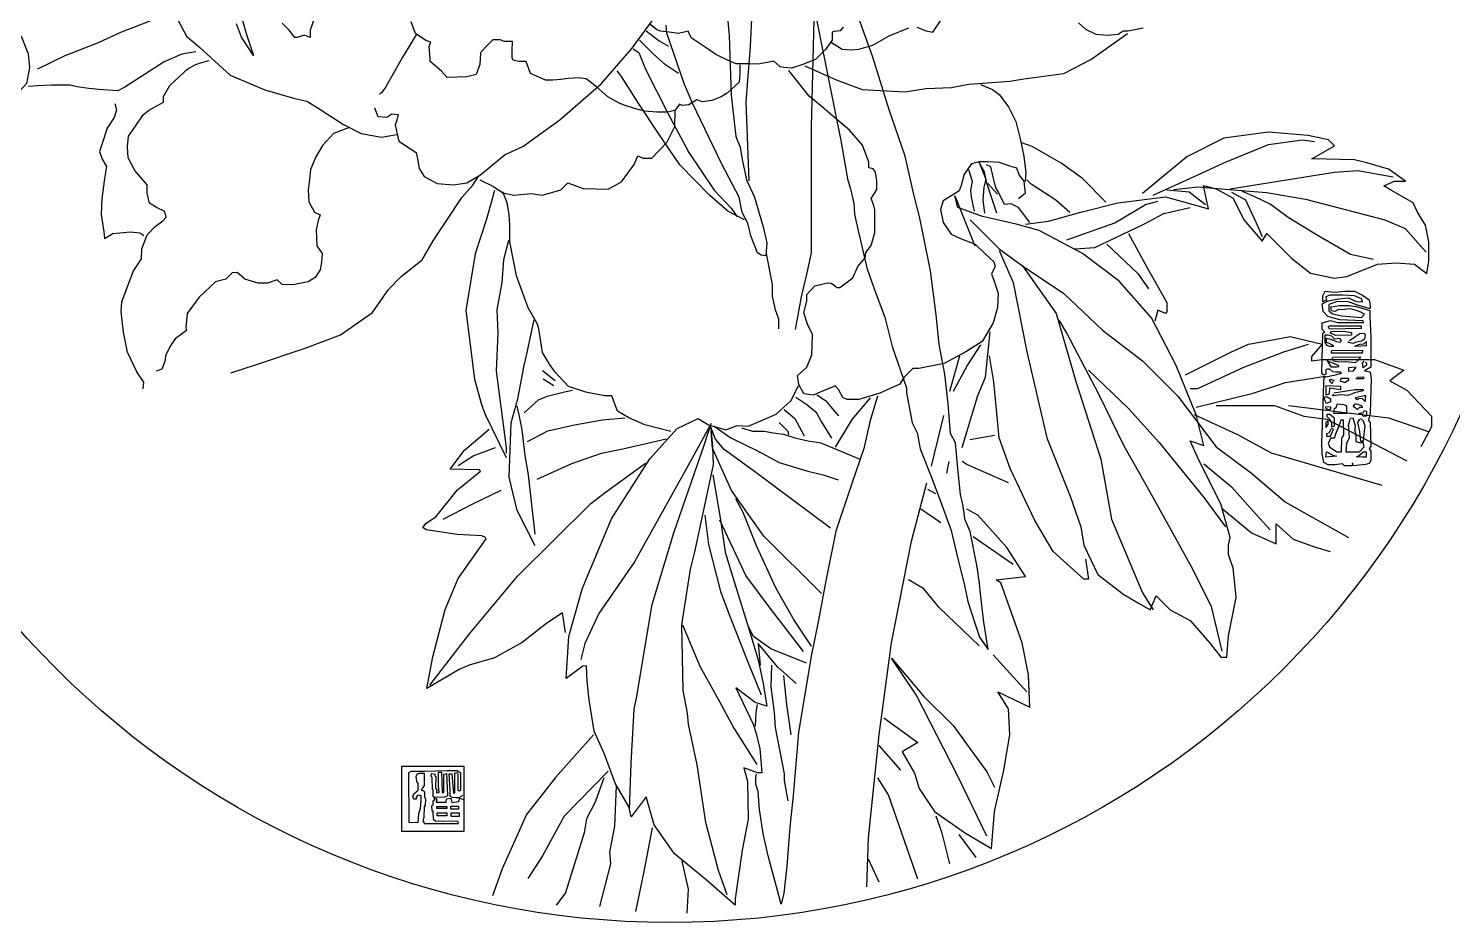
# Model space of a CAD drawing. Extents: x -66030 to 95157, y -13132 to 45879.
# Drawn here: x 82365 to 82815.9, y -6031.3 to -5748.1 of the extents above; entities that cross this region are included whole.
import ezdxf

# ---------------------------------------------------------------- set-up
doc = ezdxf.new("R2010")
doc.units = 0
doc.header["$LTSCALE"] = 100
doc.header["$MEASUREMENT"] = 0
doc.layers.add('立面框架', color=3, linetype='CONTINUOUS')

msp = doc.modelspace()

# ---------------------------------------------------------------- linework, layer by layer
at = {"layer": '立面框架'}
for points in [[(82595.45, -5699.18), (82595.06, -5710.53), (82595.06, -5720.32), (82594.08, -5742.83), (82593.49, -5753.79), (82592.15, -5771.35), (82593.13, -5796.4)], [(82607.84, -5843.48), (82609.8, -5833.1), (82611.56, -5825.47), (82612.93, -5819.2), (82612.93, -5810.79), (82612.93, -5799.24), (82612.94, -5783.05), (82612.94, -5779.33), (82613.33, -5762.3), (82613.92, -5740.96), (82614.9, -5733.13), (82612.95, -5714.95), (82611.19, -5706.92)], [(82465.72, -5718.55), (82462.51, -5720.15), (82457.3, -5721.35), (82454.49, -5722.35), (82439.05, -5726.96), (82434.64, -5729.76), (82429.22, -5732.97), (82420, -5737.98), (82402.35, -5746.19), (82394.13, -5749.39), (82387.11, -5752.6), (82376.48, -5756.81), (82367.86, -5761.01)], [(82585.09, -5731.1), (82586.86, -5750.28), (82587.44, -5769.26), (82589.01, -5782.31), (82590.38, -5785.64), (82590.97, -5789.56), (82592.34, -5796.01), (82594.89, -5801.49), (82597.63, -5810.89), (82598.81, -5815.98), (82598.42, -5820.09), (82597.04, -5819.89), (82595.87, -5819.11), (82593.71, -5813.82), (82592.73, -5809.71), (82590.97, -5806.39), (82589.99, -5801.49), (82584.5, -5791.12), (82575.29, -5771.74), (82572.75, -5765.87), (82567.07, -5749.63), (82566.87, -5747.08)], [(82351.93, -5742.01), (82355.55, -5742.73), (82359.17, -5745.08), (82360.8, -5747.79), (82362.97, -5751.23), (82364.96, -5756.11), (82365.32, -5760.45), (82364.42, -5765.51), (82362.61, -5767.5), (82359.51, -5769.05), (82356.07, -5769.59), (82354.08, -5769.41), (82352.81, -5769.05), (82351.55, -5768.32), (82348.29, -5767.24)], [(82613.97, -5742.58), (82619.46, -5769.92), (82622.2, -5783.62), (82624.36, -5795.76), (82625.34, -5799.28), (82626.33, -5803.57), (82626.52, -5806.89), (82627.11, -5809.39), (82630.44, -5823.92), (82632.79, -5830.58), (82636.12, -5839.58), (82638.47, -5848.78), (82642.98, -5861.89), (82642.98, -5863.46), (82644.77, -5873), (82646.34, -5876.13), (82647.32, -5881.22), (82650.85, -5890.03), (82653.79, -5897.86), (82657.12, -5907.06), (82659.27, -5916.06), (82661.23, -5923.97), (82662.4, -5929.65), (82664.58, -5936.18), (82666.14, -5940.88), (82668.89, -5944.79), (82667.51, -5936.18), (82666.34, -5926.2), (82666.14, -5923.85), (82665.36, -5918.57), (82663.2, -5907.47), (82661.44, -5903.56), (82661.24, -5901.6), (82660.85, -5898.86), (82660.06, -5895.73), (82659.28, -5887.51), (82658.5, -5879.29), (82656.93, -5876.35), (82656.15, -5866.96), (82655.16, -5857.58), (82653.39, -5848.19), (82652.41, -5838.79), (82650.65, -5824.9), (82648.3, -5813.35), (82647.12, -5807.67), (82645.36, -5800.63), (82642.58, -5788.54), (82637.49, -5773.86), (82632.39, -5757.22), (82627.69, -5744.3)], [(82412.41, -5745.55), (82415.02, -5750.55), (82419.23, -5754.16), (82428.87, -5762.9), (82439.9, -5767.51), (82449.33, -5770.31), (82453.14, -5771.11), (82456.15, -5772.91), (82464.77, -5778.52), (82470.38, -5781.33), (82476.8, -5782.53), (82481.62, -5781.73)], [(82432.83, -5745.59), (82434.04, -5750), (82436.24, -5756.61), (82432.43, -5750.8), (82430.83, -5746.59)], [(82455.42, -5744.99), (82454.21, -5748.6), (82454.21, -5751), (82452.41, -5750.2), (82450, -5751), (82449.4, -5751), (82447.6, -5748.6), (82445.39, -5746.4)], [(82474.6, -5773.21), (82475.58, -5775.95), (82478.52, -5776.15), (82480.09, -5775.17), (82482.05, -5775.37), (82481.66, -5777.13), (82481.07, -5778.7), (82482.24, -5783.79), (82485.62, -5786.03), (82487.77, -5787.4), (82488.17, -5789.35), (82488.75, -5792.49), (82490.32, -5795.03), (82494.44, -5797.18), (82499.53, -5797.57), (82503.84, -5796.99), (82508.16, -5794.44), (82514.23, -5789.35), (82515.99, -5787.98), (82521.48, -5785.44), (82533.24, -5777.02), (82546.37, -5765.67), (82556.17, -5754.31), (82562.44, -5745.7)], [(82590.19, -5759.58), (82590.19, -5762.52), (82590, -5765.06), (82586.27, -5768.59), (82584.31, -5769.76), (82581.37, -5770.94), (82578.44, -5771.33), (82576.67, -5770.74), (82574.12, -5772.31), (82571.97, -5772.5), (82571.18, -5772.11), (82569.62, -5774.07), (82567.26, -5774.65), (82563.93, -5774.65), (82560.01, -5774.26), (82556.88, -5773.48), (82553.94, -5772.5), (82551.98, -5771.72), (82548.45, -5769.76), (82544.73, -5766.43), (82541.59, -5764.08), (82539.24, -5763.69), (82535.91, -5763.89), (82533.56, -5764.28), (82531.01, -5764.48), (82528.66, -5764.48), (82524.74, -5762.71), (82523.95, -5762.32), (82522.61, -5758.53), (82520.26, -5758.53), (82518.5, -5758.14), (82518.11, -5757.36), (82518.11, -5755.2), (82518.3, -5752.27), (82515.76, -5752.27), (82514.38, -5751.68), (82513.4, -5751.68), (82512.03, -5751.68), (82509.68, -5754.03), (82508.11, -5755.79), (82507.92, -5759.51), (82506.74, -5762.64), (82503.8, -5763.43), (82497.53, -5763.62), (82495.77, -5761.66), (82492.24, -5758.53), (82492.24, -5757.55), (82491.85, -5753.83), (82492.43, -5752.46), (82490.87, -5751.88), (82487.54, -5749.72), (82486.16, -5746)], [(82623, -5747.71), (82622.02, -5748.89), (82620.06, -5749.08), (82619.47, -5749.28), (82619.47, -5751.82), (82617.31, -5754.76), (82614.18, -5757.89), (82609.87, -5759.65), (82606.54, -5760.63), (82604.19, -5760.43), (82603.01, -5760.24), (82601.05, -5758.48), (82598.9, -5758.87), (82595.96, -5759.45), (82593.02, -5759.26), (82589.1, -5759.26), (82586.36, -5758.08), (82582.63, -5756.32), (82579.3, -5753.97), (82574.8, -5751.04), (82573.92, -5748.91), (82570.79, -5749.69), (82567.85, -5749.3), (82565.11, -5748.91), (82563.93, -5748.52), (82561.78, -5746.76)], [(82619.25, -5752.55), (82622.59, -5754.7), (82625.52, -5754.9), (82627.88, -5754.7), (82632.38, -5753.33), (82637.48, -5750.4), (82643.75, -5747.85)], [(82646.29, -5747.66), (82649.23, -5748.83), (82651.39, -5749.22), (82653.94, -5745.31)], [(82697.5, -5746.33), (82699.66, -5748.29), (82702.99, -5749.85), (82706.71, -5750.24), (82710.04, -5749.85), (82711.61, -5748.87), (82713.18, -5748.87), (82717.88, -5747.89)], [(82487.73, -5750.11), (82483.42, -5757.16), (82478.13, -5766.56), (82476.76, -5768.52), (82476.17, -5768.91)], [(82570.8, -5762.34), (82566.68, -5759.6), (82562.76, -5756.08), (82558.45, -5751.78)], [(82560.61, -5748.84), (82564.72, -5751.97), (82567.66, -5753.73)], [(82610.82, -5759.96), (82620.72, -5764.4), (82628.92, -5767.47), (82642.58, -5768.15), (82649.07, -5767.13), (82657.26, -5766.79), (82662.72, -5765.76), (82675.7, -5764.74), (82680.14, -5764.06), (82692.77, -5762.35), (82701.31, -5757.92), (82712.92, -5749.73)], [(82417.99, -5755.45), (82413.58, -5756.25), (82407.97, -5758.65), (82395.53, -5766.67), (82393.33, -5767.87), (82387.31, -5767.47), (82384.1, -5767.07), (82381.1, -5766.67), (82378.09, -5766.07), (82372.27, -5766.07), (82367.86, -5766.27), (82365.05, -5766.47)], [(82556.49, -5754.52), (82558.26, -5755.69), (82560.41, -5760.97), (82567.46, -5774.87), (82574.13, -5787.4), (82582.16, -5799.34), (82587.45, -5805.01), (82589.41, -5807.75)], [(82401.36, -5862.28), (82401.56, -5860.08), (82399.35, -5856.87), (82396.34, -5850.66), (82395.14, -5844.25), (82394.34, -5837.84), (82394.54, -5834.64), (82398.15, -5825.02), (82400.76, -5821.02), (82400.94, -5817.88), (82402.55, -5813.47), (82405.15, -5810.87), (82407.56, -5809.06), (82408.56, -5807.86), (82408.16, -5806.06), (82405.76, -5804.86), (82403.35, -5803.45), (82402.55, -5800.25), (82402.55, -5797.65), (82398.74, -5793.04), (82396.53, -5789.03), (82396.33, -5785.43), (82396.73, -5782.22), (82398.94, -5779.02), (82401.34, -5775.41), (82403.15, -5774.01), (82407.76, -5771.4), (82407.76, -5769.6), (82409.77, -5766.2), (82414.18, -5761.99), (82414.99, -5761.26), (82415.79, -5760.66), (82417.99, -5759.46), (82419.2, -5759.06), (82420.6, -5758.65), (82422.21, -5758.25)], [(82591.76, -5808.73), (82586.47, -5805.99), (82580.59, -5800.9), (82571.19, -5791.31), (82564.53, -5781.33), (82558.26, -5771.94), (82552.77, -5763.32), (82551.4, -5761.56)], [(82678.5, -5801.9), (82680.65, -5800.14), (82680.46, -5798.57), (82680.26, -5796.42), (82678.7, -5794.46), (82677.91, -5792.31), (82675.76, -5791.72), (82672.43, -5790.55), (82668.7, -5790.35), (82666.16, -5790.35), (82663.61, -5790.94), (82661.26, -5794.27), (82660.28, -5797.79), (82659.69, -5799.55), (82657.93, -5800.73), (82654.59, -5802.68), (82653.81, -5805.42), (82654.59, -5809.53), (82657.14, -5813.25), (82660.08, -5814.62), (82664.78, -5816.38), (82667.92, -5819.52), (82670.66, -5822.06), (82671.05, -5823.43), (82669.86, -5825.87), (82670.64, -5827.83), (82672.02, -5831.94), (82671.82, -5836.44), (82670.45, -5841.33), (82666.92, -5847.2), (82661.83, -5850.53), (82654.97, -5854.25), (82646.94, -5855.81), (82644.98, -5855.81), (82642.23, -5858.55), (82640.86, -5860.71), (82634.59, -5863.64), (82627.93, -5865.6), (82624.21, -5865.6), (82622.84, -5865.01), (82621.46, -5862.47), (82620.68, -5861.49), (82620.68, -5861.29), (82617.15, -5862.66), (82613.43, -5864.23), (82610.49, -5863.84), (82608.92, -5860.9), (82608.53, -5857.97), (82611.47, -5855.42), (82613.04, -5851.51), (82613.24, -5845.05), (82611.67, -5841.72), (82610.49, -5838.2), (82611.47, -5834.48), (82611.47, -5832.33), (82614.02, -5829.59), (82617.94, -5828.61), (82619.11, -5828.8), (82621.07, -5830.17), (82621.86, -5830.17), (82625.97, -5827.04), (82627.54, -5823.52), (82629.89, -5820.78), (82630.09, -5819.02), (82631.85, -5816.87), (82633.02, -5812.76), (82633.02, -5805.51), (82632.63, -5804.14), (82631.85, -5801.99), (82633.61, -5799.05), (82633.61, -5796.31), (82633.22, -5793.57), (82632.44, -5792.6), (82631.07, -5792.2), (82631.07, -5790.44), (82629.05, -5785.04), (82624.94, -5780.34), (82619.45, -5775.64), (82615.73, -5772.51), (82612.2, -5769.58), (82605.74, -5761.36)], [(82666.48, -5765.86), (82670.2, -5767.42), (82672.35, -5768.99), (82675.29, -5772.9), (82677.64, -5777.6), (82679.02, -5783.08), (82680.19, -5788.56), (82680.78, -5793.85), (82680.58, -5796.59)], [(82392.33, -5771.88), (82392.93, -5773.88), (82392.13, -5776.28), (82389.92, -5779.69), (82388.31, -5784.5), (82387.51, -5787.1), (82388.31, -5789.5), (82389.68, -5791.82), (82389.08, -5795.63), (82388.28, -5802.04), (82388.08, -5807.05), (82388.88, -5812.46), (82389.08, -5814.66), (82391.69, -5813.06), (82393.9, -5812.86), (82397.3, -5812.46), (82400.31, -5812.86), (82401.52, -5813.66)], [(82507.94, -5796.04), (82512.25, -5798.2), (82515.19, -5800.16), (82518.72, -5800.94), (82524.21, -5800.35), (82527.73, -5800.94), (82533.61, -5799.18), (82535.77, -5797.02), (82540.67, -5798.78), (82548.51, -5798.98), (82552.82, -5796.63), (82556.74, -5791.15), (82557.91, -5788.41), (82559.68, -5789.19), (82562.37, -5789.14), (82567.07, -5784.25), (82569.62, -5779.16), (82569.81, -5774.07)], [(82466.37, -5779.53), (82461.56, -5781.33), (82458.15, -5785.13), (82455.95, -5788.74), (82454.34, -5792.75), (82453.94, -5795.95), (82453.54, -5799.16), (82453.74, -5802.96), (82455.55, -5806.31), (82457.35, -5807.11), (82456.75, -5808.91), (82456.15, -5811.91), (82456.35, -5816.92), (82457.95, -5819.33), (82457.75, -5822.13), (82457.35, -5824.53), (82455.75, -5826.94), (82453.54, -5828.34), (82448.73, -5829.34), (82445.32, -5829.14), (82443.71, -5827.74), (82440.71, -5828.74), (82437.7, -5828.74), (82433.49, -5827.54), (82431.08, -5825.34), (82429.48, -5825.54), (82427.47, -5827.54), (82424.26, -5828.34), (82419.05, -5833.15), (82415.24, -5838.36), (82414.84, -5842.76), (82415.04, -5843.77), (82411.43, -5846.37), (82409.82, -5848.97), (82408.42, -5851.78), (82408.22, -5853.58), (82407.22, -5855.98), (82405.41, -5856.59)], [(82706.13, -5803.08), (82698.68, -5795.64), (82692.02, -5790.74), (82682.81, -5785.46), (82679.48, -5784.29)], [(82680.66, -5810.12), (82687.97, -5809.15), (82698.19, -5806.23), (82709.88, -5803.31), (82724.97, -5801.37), (82733.74, -5803.8), (82738.61, -5805.26), (82737.05, -5797.88), (82741.04, -5798.93), (82746.4, -5801.85), (82749.81, -5808.66), (82755.65, -5815.47), (82757.11, -5813.04), (82764.9, -5820.82), (82770.9, -5825.63), (82778.54, -5827.14), (82782.43, -5826.66), (82792.17, -5822.77), (82798.01, -5822.28), (82803.86, -5822.77), (82807.75, -5825.69), (82808.33, -5821.7), (82808.33, -5815.63), (82807.35, -5810.35), (82804.83, -5806.23), (82803.37, -5803.31), (82796.55, -5799.42), (82794.12, -5797.96), (82797.53, -5796.5), (82800.94, -5796.5), (82795.58, -5792.61), (82788.76, -5790.67), (82784.87, -5789.69), (82771.3, -5789.41), (82778.54, -5785.32), (82776.59, -5783.37), (82770.13, -5781.97), (82757.59, -5780.99), (82743.48, -5782.88), (82731.79, -5788.72), (82717.67, -5800.39)], [(82721.08, -5800.88), (82736.17, -5794.07), (82743.48, -5790.67), (82757.6, -5784.83), (82768.31, -5783.37), (82772.21, -5783.86)], [(82664.52, -5805.98), (82663.54, -5801.48), (82663.34, -5799.33), (82663.93, -5796.59), (82662.75, -5792.87)], [(82671.64, -5806.6), (82668.31, -5796.81), (82667.72, -5793.49), (82665.96, -5790.55), (82668.11, -5795.83), (82667.53, -5798.38), (82667.13, -5802.49), (82667.72, -5806.6)], [(82682.03, -5809.53), (82678.5, -5804.84), (82676.15, -5803.66), (82673.99, -5803.86), (82672.03, -5799.75), (82671.25, -5798.57), (82670.27, -5794.27), (82669.68, -5791.92), (82668.31, -5791.33)], [(82745.43, -5798.93), (82778.54, -5793.58), (82785.84, -5793.1), (82797.04, -5795.04)], [(82429.08, -5857.22), (82436.92, -5854.68), (82452.6, -5849.39), (82463.77, -5845.08), (82473.96, -5838.04), (82479.05, -5830.79), (82482.97, -5826.68), (82489.64, -5821.4), (82493.16, -5815.33), (82502.18, -5801.62), (82505.71, -5797.71), (82507.35, -5795.07)], [(82668.7, -5797.2), (82671.84, -5800.53)], [(82694.76, -5806.4), (82690.26, -5802.49), (82682.42, -5797.4), (82681.05, -5796.03)], [(82512.54, -5799.46), (82509.99, -5808.47), (82506.46, -5819.43), (82503.52, -5837.44), (82506.24, -5859.13), (82508.42, -5867.19), (82509.6, -5870.32), (82516.23, -5883.99)], [(82568.36, -5875.76), (82560.13, -5873.61), (82555.04, -5871.46), (82551.51, -5869.3), (82549.75, -5864.41), (82547.39, -5864.41), (82541.52, -5863.24), (82536.03, -5861.47), (82531.72, -5856.97), (82529.95, -5854.43), (82527.78, -5850.72), (82526.6, -5843.28), (82526.21, -5841.71), (82523.27, -5836.62), (82519.55, -5826.44), (82517.39, -5815.68), (82517.39, -5810.39), (82517.2, -5807.06), (82516.61, -5803.34), (82515.24, -5799.82)], [(82672.39, -5818.39), (82676.77, -5828.6), (82681.15, -5850.49), (82687.48, -5877.73), (82694.79, -5896.21), (82698.19, -5905.94), (82699.17, -5911.78), (82703.55, -5921.02), (82711.83, -5927.34), (82716.7, -5930.26), (82720.11, -5932.2), (82722.05, -5927.83), (82726.44, -5932.2), (82732.77, -5935.61), (82739.1, -5942.91), (82742.5, -5947.28), (82744.45, -5947.28), (82744.94, -5940.47), (82747.37, -5928.31), (82746.89, -5922.96), (82746.4, -5919.07), (82744.94, -5914.69), (82744.94, -5911.78), (82745.43, -5909.34), (82742.5, -5898.64), (82735.69, -5885.03), (82732.77, -5878.7), (82737.15, -5880.16), (82734.71, -5870.43), (82728.38, -5854.87), (82720.59, -5839.79), (82710.37, -5828.12), (82698.68, -5819.36), (82685.05, -5812.07), (82677.74, -5810.12), (82667.03, -5807.69), (82659.24, -5804.77), (82658.25, -5801.09), (82664.6, -5816.93)], [(82725.46, -5799.18), (82732.49, -5799.83), (82737.63, -5803.8)], [(82727.67, -5799.05), (82735.22, -5798.27), (82746.42, -5799.18), (82756.97, -5800.09), (82769.34, -5802.17), (82780.28, -5805.03), (82794.47, -5808.67), (82800.85, -5811.41), (82807.49, -5818.95)], [(82745.91, -5799.91), (82750.29, -5802.34), (82753.7, -5809.63), (82755.65, -5814.01)], [(82790.82, -5821.29), (82783.53, -5819.73), (82772.85, -5813.49), (82763.87, -5808.02), (82758.14, -5803.73), (82753.32, -5801.39), (82749.42, -5799.7)], [(82693.81, -5814.99), (82708.91, -5809.63), (82718.64, -5803.8), (82722.54, -5802.83)], [(82696.25, -5817.9), (82702.58, -5817.42), (82718.16, -5810.12), (82724.49, -5806.72), (82732.77, -5804.77)], [(82663.14, -5808.66), (82672.39, -5817.9), (82679.69, -5823.25), (82690.4, -5838.33), (82696.73, -5860.22), (82704.52, -5884.54), (82707.93, -5903.51), (82717.67, -5926.85), (82721.08, -5932.2)], [(82517, -5815.29), (82515.43, -5821.35), (82514.84, -5828.6), (82513.28, -5837.21), (82513.67, -5844.65), (82513.08, -5856.59), (82516.21, -5880.84), (82516.21, -5882.6)], [(82713.29, -5813.04), (82719.13, -5823.74), (82725.46, -5834.93), (82725.46, -5837.85), (82724.97, -5838.33), (82722.54, -5837.36), (82721.57, -5840.76)], [(82602.55, -5843.28), (82602.55, -5840.15), (82601.57, -5837.21), (82600.59, -5832.91), (82600.59, -5829.19), (82599.61, -5824.29), (82598.63, -5819.4)], [(82706.47, -5816.44), (82716.21, -5825.69), (82719.62, -5830.55)], [(82679.69, -5823.25), (82692.84, -5832.01), (82705.01, -5843.68), (82717.67, -5853.41), (82728.87, -5864.6), (82741.04, -5880.65), (82752.24, -5888.92), (82762.95, -5898.16), (82782.92, -5909.34)], [(82776.08, -5834.05), (82774.8, -5834.69), (82774.8, -5832.77), (82775.6, -5831.34), (82778.47, -5831.66), (82781.82, -5831.34), (82784.85, -5831.34), (82787.4, -5832.61), (82789.48, -5834.05), (82789.8, -5835.96), (82789.8, -5836.76), (82789.48, -5836.76), (82785.49, -5835.64), (82782.62, -5834.53), (82779.11, -5834.69), (82776.71, -5835.48), (82776.71, -5837.55), (82777.83, -5838.51), (82780.86, -5839.15), (82787.08, -5839.63), (82788.04, -5838.67), (82787.08, -5838.03), (82785.81, -5837.55), (82783.57, -5836.92), (82781.66, -5837.08), (82779.59, -5837.24), (82778.63, -5837.71), (82777.51, -5837.55), (82777.35, -5836.28), (82780.06, -5835.8), (82783.1, -5835.8), (82785.49, -5836.12), (82789.64, -5837.39), (82789.64, -5839.31), (82789.96, -5845.84), (82789.96, -5855.4), (82788.04, -5856.52), (82789.8, -5856.84), (82790.12, -5859.07), (82789.8, -5869.75), (82789.32, -5872.3), (82789.8, -5872.93), (82789.96, -5880.42), (82789.48, -5881.22), (82789.96, -5882.02), (82789.96, -5884.89), (82789.48, -5885.84), (82788.36, -5886.16), (82784.37, -5886.64), (82784.21, -5885.68), (82784.05, -5886.64), (82781.66, -5886.64), (82781.02, -5886), (82778.63, -5886.32), (82776.55, -5886.32), (82775.12, -5885.52), (82774.64, -5882.81), (82774.48, -5878.67), (82774.64, -5876.76), (82775.12, -5860.34), (82775.28, -5858.59), (82778.79, -5857.79), (82780.7, -5857.32), (82780.22, -5857), (82778.95, -5857), (82777.99, -5856.84), (82777.03, -5856.04), (82776.23, -5856.04), (82775.76, -5856.2), (82775.76, -5857.63), (82775.12, -5857.95), (82774.48, -5857.16), (82774.8, -5844.57), (82775.44, -5844.25), (82774.64, -5843.45), (82774.64, -5841.38), (82777.19, -5840.58), (82779.43, -5841.22), (82781.98, -5841.22), (82787.72, -5841.22), (82787.56, -5840.74), (82780.22, -5840.42), (82776.39, -5839.31), (82774.96, -5837.71), (82774.64, -5835.32), (82776.55, -5834.37), (82779.9, -5833.73), (82782.78, -5833.41), (82785.49, -5834.53), (82787.4, -5834.69), (82787.08, -5833.73), (82784.85, -5832.77), (82781.18, -5832.61), (82777.03, -5832.61), (82775.76, -5833.09), (82775.92, -5834.21)], [(82525.48, -5911.97), (82519.79, -5900.81), (82517.24, -5890.24), (82517.83, -5873.02), (82519.99, -5865.38), (82521.95, -5854.81), (82522.73, -5851.68), (82525.08, -5840.37)], [(82742.99, -5945.34), (82739.58, -5931.23), (82733.25, -5918.59), (82721.08, -5896.7), (82711.83, -5880.16), (82704.04, -5864.11), (82693.81, -5844.65), (82691.44, -5840.55)], [(82776.71, -5842.33), (82786.92, -5842.33), (82786.92, -5843.13), (82776.87, -5843.29), (82776.55, -5842.49)], [(82660.67, -5880.87), (82665.54, -5864.33), (82667.97, -5858.5), (82669.46, -5844.15)], [(82731.3, -5857.79), (82745.91, -5850.49), (82751.27, -5848.06), (82759.55, -5846.6), (82764.42, -5845.63), (82774.64, -5848.06), (82771.23, -5851.95), (82771.23, -5853.41), (82774.64, -5852.92), (82791.2, -5852.92), (82800.45, -5856.33), (82796.07, -5859.73), (82801.42, -5862.65), (82809.21, -5870.92), (82809.21, -5874.32), (82805.8, -5880.65)], [(82780.7, -5846.96), (82780.22, -5846.32), (82778.47, -5846.48), (82777.67, -5845.52), (82776.55, -5845.2), (82775.44, -5845.2), (82775.44, -5846.32), (82775.44, -5847.59), (82775.92, -5848.39), (82777.03, -5848.71), (82778.31, -5848.71), (82777.83, -5848.39), (82776.87, -5847.91), (82775.92, -5847.59), (82775.92, -5846.16), (82777.19, -5846.48), (82779.11, -5847.28), (82780.38, -5847.43), (82780.54, -5847.12), (82780.7, -5846.96)], [(82777.35, -5844.09), (82781.34, -5843.93), (82783.89, -5844.41), (82783.89, -5845.2), (82778.95, -5845.36), (82777.19, -5844.57), (82777.35, -5844.09)], [(82783.25, -5846.96), (82786.61, -5844.57), (82787.88, -5844.73), (82788.2, -5845.04), (82788.04, -5846.48), (82787.08, -5847.12), (82785.01, -5847.59), (82784.37, -5847.91), (82782.94, -5847.59), (82782.94, -5847.28)], [(82784.85, -5848.71), (82788.68, -5848.55), (82788.68, -5847.28), (82787.72, -5848.07), (82786.45, -5848.23), (82785.01, -5848.71)], [(82656.73, -5862.94), (82659.86, -5851.79)], [(82657.9, -5862.94), (82662.21, -5854.92), (82666.52, -5848.26)], [(82699.65, -5916.15), (82700.63, -5922.48), (82699.17, -5922.48), (82689.43, -5913.72), (82683.59, -5903.99), (82675.8, -5887.46), (82672.39, -5877.73), (82670.64, -5860.01), (82669.27, -5851.79)], [(82732.77, -5862.16), (82735.2, -5862.16), (82749.81, -5855.36), (82762.47, -5850.49), (82770.26, -5848.06)], [(82777.51, -5850.14), (82787.4, -5849.98), (82787.24, -5850.94), (82777.51, -5850.94), (82777.51, -5850.3)], [(82700.63, -5856.33), (82713.29, -5868.49), (82723.03, -5879.19), (82737.15, -5896.7), (82743.96, -5905.94)], [(82776.55, -5853.49), (82779.43, -5854.61), (82779.9, -5855.24), (82779.27, -5855.4), (82777.51, -5855.4), (82776.23, -5853.17)], [(82777.83, -5852.22), (82786.76, -5852.06), (82785.97, -5853.17), (82785.01, -5853.97), (82781.98, -5853.65), (82779.9, -5853.81), (82778.15, -5853.49), (82777.83, -5852.85), (82777.83, -5852.38)], [(82785.01, -5855.4), (82782.94, -5855.56), (82782.94, -5856.68), (82784.53, -5856.52), (82785.33, -5855.4)], [(82788.2, -5853.81), (82788.68, -5853.97), (82788.68, -5854.77), (82787.56, -5855.56), (82787.4, -5854.13), (82787.88, -5853.49)], [(82531.72, -5859.71), (82527.8, -5856.58)], [(82531.32, -5861.28), (82527.99, -5859.13)], [(82734.71, -5868), (82752.73, -5863.62), (82762.95, -5860.22), (82775.62, -5858.27)], [(82778.47, -5859.71), (82777.67, -5859.39), (82776.87, -5859.39), (82777.03, -5859.87), (82777.67, -5860.5), (82778.15, -5859.87)], [(82780.54, -5858.91), (82782.94, -5858.91), (82782.94, -5859.55), (82782.62, -5859.71), (82781.82, -5860.34), (82781.02, -5860.02), (82780.38, -5859.87), (82780.54, -5859.07)], [(82785.65, -5858.59), (82787.72, -5858.43), (82787.72, -5859.07), (82785.49, -5859.07), (82785.49, -5858.75)], [(82521.98, -5869.86), (82526.49, -5865.75), (82529.23, -5864.57), (82534.72, -5863.2), (82537.27, -5862.62)], [(82555.26, -5994.95), (82550.75, -5987.12), (82547.42, -5977.92), (82544.09, -5970.68), (82542.52, -5960.7), (82541.93, -5954.82), (82541.74, -5949.93), (82540.56, -5950.13), (82535.27, -5954.04), (82536.06, -5940.73), (82540.35, -5925.73), (82541.74, -5922.33), (82549.59, -5903.38), (82561.74, -5884.39), (82570.36, -5874.8), (82577.02, -5871.67), (82580.35, -5873.63), (82585.84, -5875.19), (82589.37, -5873.82), (82592.9, -5874.02), (82597.6, -5872.06), (82601.72, -5870.3), (82606.42, -5865.99), (82608.77, -5861.29)], [(82633.8, -5864.51), (82631.44, -5872.73), (82629.48, -5881.15), (82625.57, -5892.5), (82620.63, -5907.34), (82617.5, -5923), (82615.15, -5935.52), (82612.79, -5946.88), (82608.84, -5971.13), (82607.08, -5991.09), (82606.1, -6001.08), (82605.12, -6013.41), (82604.14, -6022.02), (82603.35, -6025.44), (82599.23, -6010.17), (82597.66, -6003.13), (82596.49, -5995.49), (82596.09, -5989.81), (82595.31, -5987.47), (82595.31, -5985.31), (82595.51, -5984.33)], [(82607.93, -5864.9), (82611.46, -5867.25), (82614.39, -5869.6), (82615.96, -5872.54), (82619.29, -5877.82)], [(82614.59, -5864.12), (82617.33, -5865.88), (82618.9, -5867.84), (82621.45, -5870.77)], [(82620.47, -5880.76), (82625.76, -5871.95), (82631.64, -5865.1)], [(82775.92, -5864.65), (82777.19, -5865.44), (82777.19, -5866.4), (82775.92, -5866.88), (82775.6, -5866.08), (82775.28, -5865.28), (82775.76, -5864.65)], [(82775.76, -5861.78), (82775.76, -5864.17), (82776.87, -5863.85), (82777.03, -5861.94), (82780.54, -5862.42), (82780.54, -5861.46), (82775.76, -5861.3), (82775.76, -5861.94)], [(82778.31, -5863.53), (82785.01, -5862.42), (82787.56, -5862.42), (82787.56, -5862.89), (82784.85, -5863.53), (82782.78, -5864.33), (82780.54, -5864.17), (82777.99, -5864.49), (82778.15, -5863.85)], [(82785.01, -5864.97), (82787.88, -5864.33), (82788.36, -5864.33), (82788.2, -5865.28), (82788.2, -5866.24), (82787.24, -5865.28), (82786.13, -5865.44), (82785.65, -5865.76), (82785.17, -5865.12)], [(82525.45, -5908.26), (82523.29, -5889.47), (82522.31, -5883.4), (82521.33, -5875.18), (82520.35, -5870.48), (82519.76, -5867.74)], [(82604.28, -5868.75), (82607.61, -5871.68), (82610.55, -5877.16)], [(82741.04, -5867.52), (82759.55, -5867.52), (82768.8, -5870.92), (82776.1, -5871.89), (82801.42, -5885.03)], [(82763.93, -5867.52), (82795.58, -5871.41), (82808.24, -5875.78)], [(82776.08, -5867.83), (82777.19, -5867.99), (82777.19, -5868.63), (82776.55, -5868.95), (82775.76, -5868.31), (82775.76, -5867.83)], [(82778.95, -5868.31), (82779.43, -5867.04), (82781.5, -5867.2), (82782.3, -5867.67), (82782.3, -5868.63), (82782.3, -5870.07), (82778.31, -5870.07), (82778.47, -5868.31), (82778.79, -5868.31)], [(82785.01, -5866.88), (82787.08, -5867.52), (82787.4, -5868.15), (82786.45, -5868.15), (82785.81, -5868.79), (82785.17, -5868.31), (82784.37, -5867.83), (82785.01, -5867.04)], [(82786.45, -5869.91), (82787.72, -5869.75), (82788.04, -5869.11), (82788.68, -5869.27), (82788.68, -5870.86), (82787.56, -5871.02), (82787.24, -5870.38), (82786.29, -5870.22), (82786.29, -5869.91)], [(82523.02, -5878.91), (82529.49, -5875.58), (82537.92, -5873.62), (82546.74, -5872.06), (82553.79, -5871.47)], [(82581.72, -5889.49), (82584.07, -5903.78), (82585.64, -5913.95), (82588.77, -5924.33), (82593.08, -5938.23), (82596.02, -5948.11), (82597.59, -5955.55), (82598.77, -5962.79), (82595.04, -5961.62), (82588.97, -5956.92), (82594.45, -5968.47), (82595.43, -5971.4), (82596.61, -5976.3), (82597.2, -5983.89), (82595.83, -5983.89), (82591.52, -5982.32), (82592.7, -5986.63), (82592.89, -5998.57), (82590.93, -6008.36), (82588.78, -6023.82), (82588.78, -6025.78), (82579.57, -6017.76), (82569.57, -6009.53), (82563.1, -6000.33), (82560.56, -5991.52), (82555.85, -5997.79), (82555.27, -5995.44), (82555.85, -5980.95), (82556.83, -5963.73), (82557.62, -5959.62), (82562.52, -5930.51), (82569.38, -5907.8), (82578.79, -5880.43), (82581.13, -5873.22), (82573.89, -5886.5), (82556.85, -5917.04), (82545.62, -5933.45), (82541.11, -5942.85), (82539.94, -5947.94)], [(82618.98, -5906.33), (82595.26, -5888.71), (82585.27, -5881.47), (82582.53, -5878.14), (82580.76, -5873.64)], [(82582.13, -5874.03), (82587.42, -5877.75), (82595.85, -5881.86), (82602.71, -5885.58), (82611.73, -5888.32), (82616.62, -5889.5), (82621.33, -5891.06)], [(82602.71, -5872.86), (82605.45, -5875.6), (82605.65, -5876.77)], [(82650.93, -5886.71), (82654.82, -5870.65)], [(82793.63, -5892.81), (82758.57, -5882.59), (82747.86, -5876.76), (82734.23, -5870.43)], [(82776.39, -5872.46), (82775.76, -5872.93), (82775.76, -5874.53), (82776.55, -5873.57), (82776.55, -5872.46)], [(82776.08, -5871.02), (82777.03, -5871.98), (82777.51, -5872.93), (82777.51, -5874.21), (82778.47, -5874.05), (82778.47, -5871.5), (82777.03, -5870.38), (82776.23, -5870.38), (82775.92, -5871.02)], [(82780.54, -5872.14), (82780.22, -5873.25), (82778.63, -5877.08), (82778.47, -5877.87), (82777.35, -5877.87), (82776.55, -5879.47), (82776.87, -5880.58), (82779.27, -5882.18), (82780.7, -5882.18), (82780.86, -5877.87), (82781.5, -5876.92), (82781.34, -5872.46), (82781.34, -5872.14), (82780.54, -5872.14)], [(82783.41, -5871.98), (82782.78, -5873.89), (82782.94, -5874.37), (82783.1, -5877.87), (82782.3, -5879.47), (82782.14, -5882.18), (82786.45, -5882.18), (82787.88, -5880.58), (82787.56, -5878.99), (82786.92, -5879.47), (82785.33, -5878.99), (82785.33, -5876.6), (82785.01, -5875.8), (82785.01, -5874.85), (82785.17, -5874.05), (82784.37, -5871.5), (82783.41, -5871.66)], [(82786.45, -5871.82), (82785.81, -5872.93), (82786.45, -5875.8), (82786.76, -5878.83), (82787.72, -5878.83), (82788.04, -5875.64), (82788.2, -5874.05), (82787.72, -5872.46), (82786.76, -5871.66)], [(82535.06, -5939.43), (82534.08, -5933.17), (82529.18, -5936.5), (82521.34, -5942.57), (82512.52, -5947.46), (82504.49, -5949.81), (82501.35, -5951.18), (82491.09, -5957.14), (82493.05, -5947.15), (82496.97, -5932.08), (82501.09, -5922.29), (82509.91, -5909.76), (82509.71, -5909.37), (82508.54, -5908.79), (82500.7, -5908.39), (82490.88, -5906.9), (82489.9, -5906.12), (82490.88, -5904.75), (82494.02, -5902.79), (82500.88, -5894.18), (82508.13, -5888.31), (82507.74, -5887.91), (82498.53, -5887.72), (82503.03, -5881.65), (82510.87, -5874.99)], [(82526.1, -5890.81), (82537.07, -5885.91), (82546.48, -5882.58), (82553.14, -5881.21), (82563.72, -5878.86), (82566.86, -5878.08)], [(82586.18, -6022.48), (82583.44, -6014.84), (82579.52, -5999.57), (82576.77, -5981.37), (82574.03, -5968.45), (82573.68, -5964.99), (82572.3, -5957.74), (82571.91, -5936.99), (82574.65, -5919.37), (82576.02, -5913.89), (82581.91, -5886.34), (82581.72, -5880.66), (82581.13, -5874.59)], [(82616.04, -5927.08), (82597.81, -5908.88), (82587.62, -5894.39), (82581.55, -5881.08), (82581.15, -5875.6)], [(82590.76, -5874.62), (82594.28, -5875.6), (82596.24, -5875.6), (82598.01, -5875.6), (82600.75, -5876.19), (82604.08, -5876.58), (82607.61, -5877.75), (82611.73, -5878.73), (82615.84, -5879.32), (82627.99, -5884.41)], [(82670.89, -5876.98), (82663.1, -5878.44)], [(82777.35, -5875.01), (82776.71, -5876.28), (82775.92, -5876.44), (82775.92, -5877.24), (82777.19, -5877.24), (82778.15, -5875.01), (82777.51, -5874.69)], [(82501.08, -5886.54), (82505.78, -5883.41), (82512.83, -5880.87)], [(82776.23, -5882.18), (82777.99, -5883.29), (82779.11, -5883.61), (82775.76, -5883.93), (82775.92, -5882.18)], [(82785.65, -5883.77), (82787.72, -5882.18), (82788.52, -5882.18), (82788.52, -5883.93), (82787.4, -5883.93), (82785.33, -5883.77)], [(82492.12, -5956.13), (82504.66, -5939.88), (82519.95, -5921.48), (82543.07, -5898.57), (82547.19, -5895.44), (82560.36, -5885.74)], [(82655.74, -5888.93), (82656.52, -5885.21)], [(82675.28, -5892.06), (82662.13, -5886.22), (82660.67, -5885.25)], [(82737.15, -5886), (82745.91, -5893.29), (82753.7, -5902.05), (82758.09, -5906.91)], [(82630.48, -6019.98), (82630.97, -6004.41), (82634.37, -5971.82), (82638.27, -5942.64), (82644.6, -5910.54), (82649.47, -5892.06)], [(82496.28, -5903.55), (82505.68, -5898.66), (82514.7, -5894.35)], [(82649.67, -5894.02), (82652.21, -5895.39)], [(82612.9, -5943.72), (82607.41, -5935.5), (82601.73, -5925.52), (82595.46, -5912.01), (82591.34, -5901.44), (82588.99, -5897.13)], [(82635.83, -5966.47), (82646.55, -5974.26), (82641.68, -5977.17), (82645.57, -5983.98), (82647.03, -5988.85), (82651.9, -5996.14), (82661.64, -6002.95), (82669.92, -6007.82), (82670.89, -5996.14), (82673.81, -5983.01), (82675.76, -5971.82), (82675.28, -5963.55), (82671.87, -5958.2), (82682.09, -5963.07), (82681.61, -5952.85), (82679.66, -5942.64), (82672.84, -5923.67), (82671.38, -5922.7), (82680.63, -5921.73), (82674.79, -5912.48), (82665.54, -5902.27), (82662.13, -5900.32)], [(82653.85, -5904.7), (82647.52, -5900.32)], [(82742.99, -5900.1), (82752.24, -5907.89), (82760.03, -5911.29), (82760.03, -5904.97), (82765.39, -5909.83), (82772.21, -5912.26), (82777.08, -5913.72)], [(82579.17, -5902.2), (82580.35, -5911.59), (82584.07, -5926.47), (82586.81, -5933.71), (82592.69, -5948.55), (82597, -5959.12)], [(82610.39, -5945.42), (82599.81, -5931.71), (82592.16, -5921.34), (82590.79, -5918.4), (82583.9, -5903.79)], [(82676.74, -5917.83), (82664.08, -5909.08)], [(82666.02, -5943.61), (82653.36, -5931.45), (82648.49, -5925.62), (82643.63, -5922.7)], [(82572.12, -5937), (82577.6, -5950.11), (82583.87, -5961.47), (82588.38, -5969.69), (82595.63, -5981.24)], [(82611.37, -5949.14), (82600, -5944.63), (82594.52, -5940.72), (82592.95, -5937.59)], [(82608.04, -5955.6), (82602.16, -5950.31), (82596.08, -5942.87), (82596.67, -5949.72)], [(82681.12, -5958.2), (82670.41, -5946.53)], [(82605.5, -5992.75), (82604.33, -5986.29), (82604.33, -5984.14), (82601.57, -5969.5), (82601.18, -5964.8), (82600.2, -5956.58), (82600.4, -5949.72)], [(82668.46, -6003.92), (82659.21, -5984.96), (82646.06, -5959.18), (82638.27, -5947.5), (82648.49, -5959.66), (82657.75, -5968.91), (82668.46, -5983.5), (82670.89, -5988.36)], [(82606.47, -5971.84), (82605.1, -5962.25), (82604.12, -5953.05)], [(82595.24, -5969.1), (82595.44, -5964.6), (82595.83, -5962.25)], [(82543.86, -5971.82), (82531.9, -5985.33), (82522.69, -5997.03), (82515.04, -6014.25), (82511.91, -6022.87)], [(82641.19, -5983.01), (82634.37, -5975.23)], [(82500.91, -5984.21), (82500.98, -5986.9), (82500.91, -5989.38), (82501.35, -5989.59), (82501.86, -5989.3), (82501.86, -5983.98), (82500.69, -5983.19), (82497.56, -5983.19), (82490.41, -5983.48), (82486.11, -5983.48), (82485.31, -5983.91), (82485.45, -5999.5), (82488.44, -5999.65), (82488.59, -5996.8), (82489.1, -5995.2), (82489.39, -5992.73), (82489.39, -5991.2), (82488.66, -5990.91), (82488.15, -5991.05), (82487.79, -5991.56), (82487.79, -5992.22), (82486.98, -5992.22), (82486.69, -5991.49), (82487.06, -5990.54), (82488.44, -5989.38), (82488.44, -5987.26), (82488.01, -5986.61), (82487.79, -5984.93), (82488.22, -5984.21), (82488.95, -5983.99), (82490.34, -5983.99), (82490.34, -5987.85), (82489.68, -5988.79), (82489.39, -5989.23), (82490.05, -5989.59), (82490.41, -5989.89), (82490.41, -5991.49), (82490.7, -5992.22), (82490.56, -5994.11), (82490.27, -5994.62), (82490.19, -5998.04), (82489.83, -5999.06), (82490.41, -5999.94), (82501.13, -5999.94), (82500.98, -5999.28), (82493.91, -5999.21), (82493.25, -5998.63), (82493.11, -5996), (82492.82, -5996), (82492.74, -5994.18), (82493.18, -5994.11), (82493.11, -5992.73), (82493.55, -5992.44), (82493.47, -5991.49), (82493.18, -5991.34), (82493.11, -5989.23), (82492.89, -5989.16), (82492.82, -5985.3), (82492.53, -5985.01), (82492.6, -5984.13), (82493.77, -5984.28), (82493.69, -5984.86), (82493.98, -5985.08), (82493.91, -5988.72), (82494.28, -5989.23), (82494.28, -5989.74), (82494.2, -5989.89), (82494.2, -5990.18), (82495, -5990.1), (82494.86, -5987.92), (82494.86, -5983.7), (82495.73, -5983.7), (82495.95, -5990.03), (82496.32, -5990.18), (82496.54, -5990.03), (82496.54, -5984.28), (82497.34, -5984.13), (82497.7, -5991.2), (82496.68, -5991.56), (82493.77, -5991.71), (82493.55, -5991.71), (82494.06, -5992.14), (82494.28, -5992.44), (82494.13, -5993.16), (82497.26, -5993.16), (82497.41, -5992.07), (82498.72, -5991.85), (82499.09, -5993.24), (82501.27, -5992.94), (82501.57, -5991.85), (82502.66, -5992.29)], [(82502.44, -5990.91), (82501.49, -5991.78), (82500.4, -5991.78), (82499.31, -5991.63), (82498.5, -5991.27), (82498.5, -5989.38), (82498.21, -5984.21), (82499.01, -5984.21), (82499.53, -5990.32), (82500.04, -5990.18), (82500.04, -5983.99), (82500.62, -5983.77), (82500.91, -5983.99)], [(82548.55, -5983.32), (82534.64, -5997.61), (82527.78, -6010.14), (82523.08, -6017.39)], [(82547.18, -5985.48), (82544.44, -5993.11), (82541.69, -5998.4), (82540.91, -6002.9), (82536.8, -6016.02), (82535.03, -6021.89), (82532.09, -6025.8)], [(82646.55, -6017.54), (82637.3, -5990.79), (82633.89, -5985.44)], [(82551.1, -5988.02), (82550.51, -6000.75), (82548.95, -6008.97), (82549.34, -6012.69), (82545.81, -6026.19)], [(82656.77, -6012.68), (82654.34, -6002.95), (82652.39, -5997.6)], [(82562.47, -6001.33), (82559.72, -6015.62), (82557.18, -6027.76)], [(82665.05, -6010.73), (82659.69, -6003.44)], [(82571.87, -6011.9), (82573.83, -6020.71), (82573.44, -6028.35)], [(82634.37, -6018.52), (82630.97, -6011.22)]]:
    msp.add_lwpolyline(points, dxfattribs=at)
for points in [[(82483.27, -5981.73), (82502.81, -5981.73), (82502.81, -6002.41), (82483.27, -6002.41)], [(82494.35, -5994.55), (82497.48, -5994.55), (82497.48, -5995.13), (82494.35, -5995.13)], [(82498.72, -5994.47), (82501.13, -5994.47), (82501.13, -5995.35), (82498.72, -5995.35)], [(82494.42, -5996.59), (82497.48, -5996.59), (82497.48, -5997.53), (82494.42, -5997.53)], [(82498.87, -5996.59), (82501.35, -5996.59), (82501.35, -5997.68), (82498.87, -5997.68)]]:
    msp.add_lwpolyline(points, close=True, dxfattribs=at)
msp.add_circle((82568.09, -5756.28), 275, dxfattribs=at)

doc.saveas('drawing.dxf')
